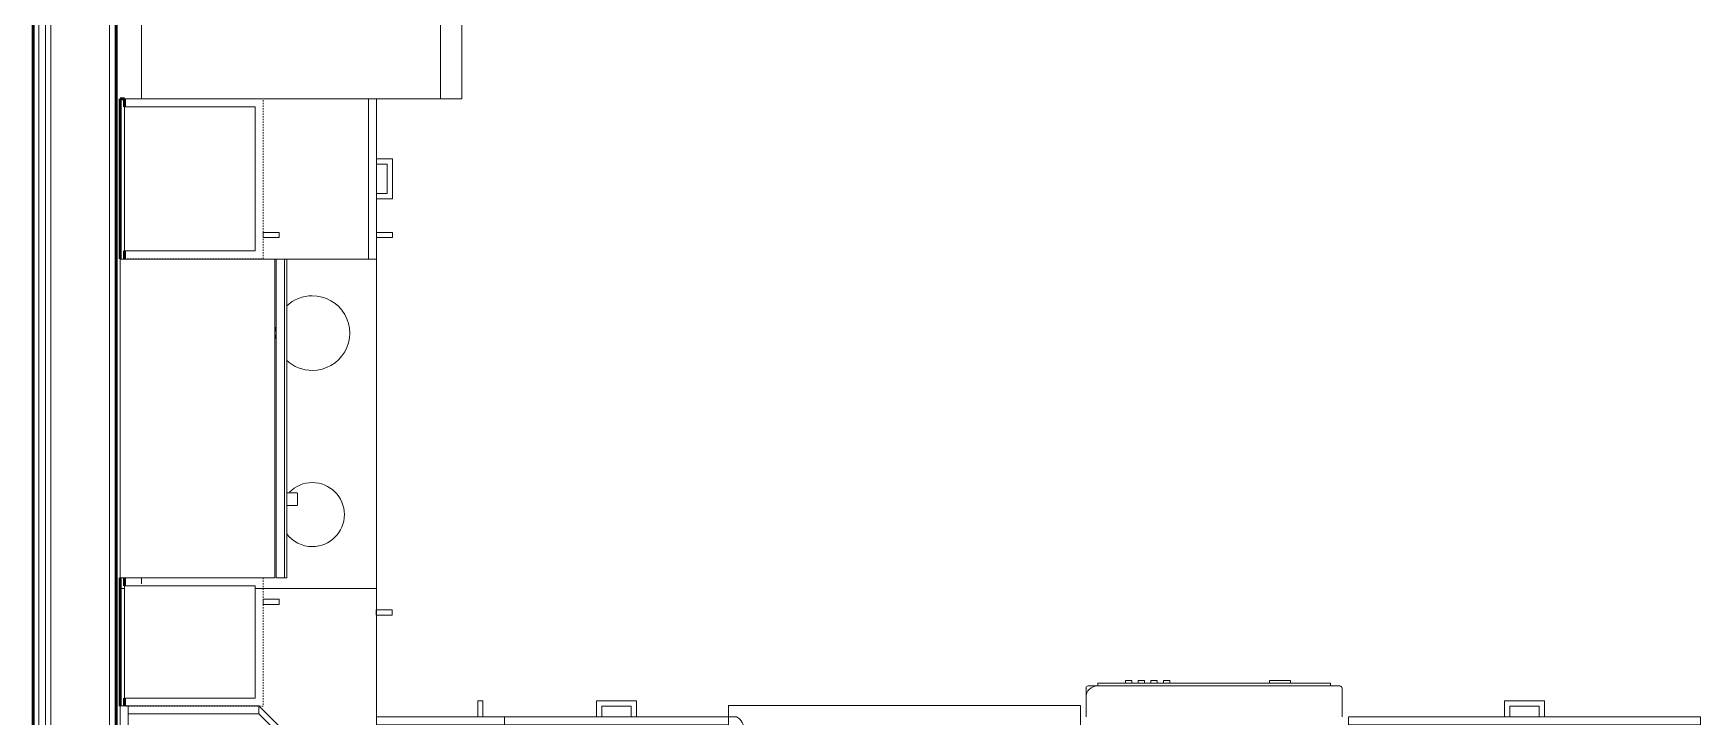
# Model space of a CAD drawing. Header units: inches. Extents: x -4218 to -1830, y 9756 to 12426.
# Drawn here: x -3409.8 to -3253.5, y 10674.4 to 10738.4 of the extents above; entities that cross this region are included whole.
import ezdxf

# ---------------------------------------------------------------- set-up
doc = ezdxf.new("R2010")
doc.units = ezdxf.units.IN
doc.header["$MEASUREMENT"] = 0
doc.linetypes.add('Dash', pattern=[0.25, 0.125, -0.125])
for name, color, linetype, lineweight in [('0-1', 7, 'Continuous', 5), ('0-2', 252, 'Continuous', 9), ('A-WALL-1', 250, 'Continuous', 50), ('A-WALL-2', 10, 'Continuous', 13), ('A-WALL-5', 252, 'Continuous', 9), ('A-WALL-8', 113, 'Continuous', 9), ('I-WALL-1', 250, 'Continuous', 50), ('I-WALL-4', 252, 'Continuous', 9), ('P-SANR-FIXT-1', 7, 'Continuous', 9), ('P-SANR-FIXT-2', 252, 'Continuous', 9), ('Q-CASE', 31, 'Continuous', 9), ('Q-CASE-1', 253, 'Continuous', 9), ('Q-CASE-2', 252, 'Continuous', 9), ('Q-CASE-3', 7, 'Continuous', 9), ('Q-CASE-5', 254, 'Continuous', 9), ('Q-CASE-6', 7, 'Dash', 9), ('Q-SPCQ-1', 7, 'Continuous', 9)]:
    doc.layers.add(name, color=color, linetype=linetype, lineweight=lineweight)

# ---------------------------------------------------------------- blocks, each defined once
blk = doc.blocks.new('Refrigerator_-_Side-by-Side_6047 - 36_ X 30_-1372843-BACKGROUND - 1ST FLOOR')
at = {"layer": 'Q-SPCQ-1'}
for p, q in [((-17.88, 15.58), (17.87, 15.58)), ((-17.88, -14.42), (-17.88, 15.58)), ((-17.88, 15.58), (-3.13, 15.58)), ((-17.88, 15.58), (-17.88, 13.58)), ((-3.13, 13.58), (-3.13, 15.58)), ((-2.63, 15.58), (17.87, 15.58)), ((-2.63, 15.58), (-2.63, 13.58)), ((17.87, 15.58), (17.87, -14.42)), ((17.87, 13.58), (17.87, 15.58)), ((-3.13, 13.58), (-17.88, 13.58)), ((17.87, 13.58), (-2.63, 13.58)), ((17.87, -14.42), (-17.88, -14.42))]:
    blk.add_line(p, q, dxfattribs=at)
blk = doc.blocks.new('Range - 24_ x 30_-V68-BACKGROUND - 1ST FLOOR')
at = {"layer": 'Q-SPCQ-1'}
blk.add_line((29.44, -22), (30, -22), dxfattribs=at)
for centre, radius, start, end in [((6.5, -6), 3.5, 360, 180), ((23.5, -6), 3, 0, 180), ((6.5, -6), 3.5, 180, 223.57), ((6.5, -6), 3.5, 316.3838, 0), ((23.5, -6), 3, 180, 225.7399), ((23.5, -6), 3, 306.1227, 0), ((6.5, -6), 3.5, 261.0228, 278.9772)]:
    blk.add_arc(centre, radius, start, end, dxfattribs=at)
blk = doc.blocks.new('Base Cabinet 4 Drawer 254 - Base Cabinet 4 Drawer 254 21_-V69-BACKGROUND - 1ST FLOOR')
at = {"layer": 'Q-CASE-1'}
for p, q in [((-0.64, 24), (-1.14, 24)), ((2.11, 24), (2.61, 24)), ((-9.76, 0.38), (-9.76, 0)), ((11.24, 0), (11.24, 0.38))]:
    blk.add_line(p, q, dxfattribs=at)
at = {"layer": 'Q-CASE-2'}
for p, q in [((-9.76, 24), (11.24, 24)), ((-9.76, 23.25), (-9.76, 24)), ((-0.64, 24), (-1.14, 24)), ((2.11, 24), (2.61, 24)), ((11.24, 24), (11.24, 23.25)), ((11.24, 23.25), (-9.76, 23.25)), ((-9.76, 23.25), (-9.76, 17.69)), ((11.24, 5.2), (11.24, 23.25)), ((-9.76, 17.61), (-9.76, 3.32)), ((11.24, 0.38), (11.24, 5.17)), ((-9.76, 3.26), (-9.76, 0.38))]:
    blk.add_line(p, q, dxfattribs=at)
at = {"layer": 'Q-CASE-3'}
for p, q in [((2.61, 25.5), (-1.14, 25.5)), ((-1.14, 25.5), (-1.14, 24)), ((2.61, 24), (2.61, 25.5)), ((-0.64, 24), (-0.64, 25)), ((-0.64, 25), (2.11, 25)), ((2.11, 25), (2.11, 24))]:
    blk.add_line(p, q, dxfattribs=at)
at = {"layer": 'Q-CASE-5'}
for p, q in [((-0.64, 24), (-1.14, 24)), ((-0.64, 24), (-1.14, 24)), ((2.11, 24), (2.61, 24)), ((2.11, 24), (2.61, 24)), ((-9.76, 0), (11.24, 0))]:
    blk.add_line(p, q, dxfattribs=at)
blk = doc.blocks.new('308 - 308 x 27_-2727438-BACKGROUND - 1ST FLOOR')
at = {"layer": 'Q-CASE'}
for p, q in [((-11.25, -15.38), (-12, -15.38)), ((-12, -15.38), (0, -27.38)), ((0, -26.63), (-11.25, -15.38)), ((0, -27.38), (0, -26.63))]:
    blk.add_line(p, q, dxfattribs=at)
at = {"layer": 'Q-CASE-3'}
for p, q in [((13, -2.38), (-12, -2.38)), ((-12, -2.38), (-12, -3.13)), ((-11.25, -3.13), (-12, -3.13)), ((-12, -3.13), (-12, -15.38)), ((-12, -3.13), (13, -3.13)), ((12.25, -3.13), (-11.25, -3.13)), ((-11.25, -3.13), (-11.25, -15.38)), ((-11.25, -15.38), (-11.25, -3.13)), ((12.25, -26.63), (12.25, -3.13)), ((13, -3.13), (12.25, -3.13)), ((12.25, -3.13), (12.25, -27.38)), ((13, -3.13), (13, -2.38)), ((13, -27.38), (13, -3.13)), ((-12, -15.38), (-11.25, -15.38)), ((-11.25, -15.38), (0, -26.63)), ((-10.05, -17.33), (-11.11, -18.39)), ((-11.11, -18.39), (-10.76, -18.73)), ((-10.76, -18.73), (-9.7, -17.67)), ((0, -26.63), (12.25, -26.63)), ((12.25, -26.63), (0, -26.63)), ((0, -26.63), (0, -27.38)), ((0, -27.38), (12.25, -27.38)), ((12.25, -27.38), (12.25, -26.63)), ((12.25, -27.38), (13, -27.38))]:
    blk.add_line(p, q, dxfattribs=at)
blk = doc.blocks.new('300 Series Wall Hung Cabinet_301 - 12_ x 27_-2528054-BACKGROUND - 1ST FLOOR')
at = {"layer": 'Q-CASE-3'}
for p, q in [((-3.51, 14.69), (-4, 14.69)), ((-4, 14.69), (-4, 13.19)), ((-3.51, 13.19), (-3.51, 14.69)), ((-3.51, 13.19), (-4, 13.19)), ((5.25, 12.44), (-5.25, 12.44)), ((-5.25, 12.44), (-5.25, 0.19)), ((5.25, 0.19), (5.25, 12.44)), ((-5.25, 0.19), (5.25, 0.19))]:
    blk.add_line(p, q, dxfattribs=at)
at = {"layer": 'Q-CASE-6'}
for p, q in [((-6, 0.19), (-6, 13.19)), ((-6, 13.19), (6, 13.19)), ((6, 13.19), (6, 0.19)), ((6, 0.19), (-6, 0.19))]:
    blk.add_line(p, q, dxfattribs=at)
blk = doc.blocks.new('Base Cabinet 3 Drawer 230 - Base Cabinet 3 Drawer 230 33_-V147-BACKGROUND - 1ST FLOOR')
at = {"layer": 'Q-CASE-1'}
for p, q in [((-15.76, -0.05), (-15.76, 0)), ((-15.76, -0.38), (-15.76, -0.05)), ((17.24, 0), (17.24, -0.38)), ((-1.14, -24), (-0.64, -24)), ((2.61, -24), (2.11, -24))]:
    blk.add_line(p, q, dxfattribs=at)
at = {"layer": 'Q-CASE-2'}
for p, q in [((-15.76, -23.25), (-15.76, -0.38)), ((17.24, -0.38), (17.24, -2.96)), ((17.24, -3.01), (17.24, -3.12)), ((17.24, -3.12), (17.24, -23.25)), ((-15.76, -23.25), (-15.76, -24)), ((17.24, -23.25), (-15.76, -23.25)), ((17.24, -24), (17.24, -23.25)), ((-15.76, -24), (17.24, -24)), ((-1.14, -24), (-0.64, -24)), ((2.61, -24), (2.11, -24))]:
    blk.add_line(p, q, dxfattribs=at)
at = {"layer": 'Q-CASE-3'}
for p, q in [((-1.14, -24), (-1.14, -25.5)), ((-0.64, -25), (-0.64, -24)), ((2.11, -25), (-0.64, -25)), ((2.11, -24), (2.11, -25)), ((2.61, -25.5), (2.61, -24)), ((-1.14, -25.5), (2.61, -25.5))]:
    blk.add_line(p, q, dxfattribs=at)
at = {"layer": 'Q-CASE-5'}
for p, q in [((-15.76, 0), (17.24, 0)), ((-1.14, -24), (-0.64, -24)), ((2.61, -24), (2.11, -24))]:
    blk.add_line(p, q, dxfattribs=at)
blk = doc.blocks.new('30quot_MicrowaveVent_11166 - 70cm miele oven-2804781-BACKGROUND - 1ST FLOOR')
at = {"layer": 'Q-CASE-3'}
for p, q in [((8.88, 16.6), (7.69, 16.6)), ((7.69, 15.63), (7.69, 16.55)), ((8.88, 16.55), (8.88, 15.63)), ((15.68, 15.6), (-14.2, 15.6)), ((-14.2, 15.39), (-14.2, 15.6)), ((-14.2, 14.61), (-14.2, 15.39)), ((15.68, 15.39), (-14.2, 15.39)), ((15.68, 14.61), (-14.2, 14.61)), ((-14.2, 0), (-14.2, 14.49)), ((-14.2, 14.49), (15.68, 14.49)), ((15.68, 15.6), (15.68, 15.39)), ((15.68, 15.39), (15.68, 14.61)), ((15.68, 14.49), (15.68, 0)), ((-14.2, 0), (15.68, 0))]:
    blk.add_line(p, q, dxfattribs=at)
blk = doc.blocks.new('Base Cabinet Corner 197 - Base Cabinet Corner 197-V148-BACKGROUND - 1ST FLOOR')
at = {"layer": 'Q-CASE-1'}
for p, q in [((-22.89, 36), (-23.26, 36)), ((-23.26, 36), (-23.26, 25)), ((10.73, 24), (10.27, 24)), ((12.74, 0), (12.74, 0.38))]:
    blk.add_line(p, q, dxfattribs=at)
at = {"layer": 'Q-CASE-2'}
for p, q in [((0.74, 36), (-10.64, 36)), ((0.74, 23.25), (0.74, 36)), ((0.74, 24), (0.74, 36)), ((0.73, 33.51), (0.73, 34)), ((12.74, 24), (0.74, 24)), ((0.74, 23.25), (0.74, 24)), ((10.73, 24), (10.24, 24)), ((12.74, 17.69), (12.74, 24)), ((2.15, 23.25), (0.74, 23.25)), ((12.74, 23.25), (2.16, 23.25)), ((12.74, 3.32), (12.74, 17.61)), ((12.74, 0.38), (12.74, 3.26))]:
    blk.add_line(p, q, dxfattribs=at)
at = {"layer": 'Q-CASE-3'}
for p, q in [((2.23, 34), (0.74, 34)), ((0.74, 33.51), (2.23, 33.51)), ((2.23, 33.51), (2.23, 34)), ((10.73, 25.5), (10.24, 25.5)), ((10.24, 25.5), (10.24, 24)), ((10.73, 24), (10.73, 25.5))]:
    blk.add_line(p, q, dxfattribs=at)
at = {"layer": 'Q-CASE-5'}
for p, q in [((-23.25, 0), (1.74, 0)), ((1.74, 0), (12.74, 0))]:
    blk.add_line(p, q, dxfattribs=at)
blk = doc.blocks.new('300 Series Wall Hung Cabinet_301 - 15_ x 27_-2760267-BACKGROUND - 1ST FLOOR')
at = {"layer": 'Q-CASE-3'}
for p, q in [((6.75, -0.19), (-6.75, -0.19)), ((-6.75, -0.19), (-6.75, -12.44)), ((6.75, -12.44), (6.75, -0.19)), ((-6.75, -12.44), (6.75, -12.44)), ((-5.5, -13.19), (-5.01, -13.19)), ((-5.5, -13.19), (-5.5, -14.69)), ((-5.01, -14.69), (-5.01, -13.19)), ((-5.5, -14.69), (-5.01, -14.69))]:
    blk.add_line(p, q, dxfattribs=at)
at = {"layer": 'Q-CASE-6'}
for p, q in [((7.5, -0.19), (-7.5, -0.19)), ((-7.5, -0.19), (-7.5, -13.19)), ((7.5, -13.19), (7.5, -0.19)), ((-7.5, -13.19), (7.5, -13.19))]:
    blk.add_line(p, q, dxfattribs=at)
blk = doc.blocks.new('Stainless Steel Farmhous Kitchen Sink - Stainless Steel Farmhous Kitchen Sink-V150-BACKGROUND - 1ST FLOOR')
at = {"layer": 'P-SANR-FIXT-1'}
for p, q in [((-33, 22.2), (-33, 21.15)), ((0, 22.2), (-33, 22.2)), ((0, 21.15), (0, 22.2)), ((-31, 3), (-31, 16.96)), ((-31, 16.96), (-2, 16.96)), ((-2, 16.96), (-2, 3)), ((-17.08, 3), (-31, 3)), ((-2, 3), (-15.64, 3))]:
    blk.add_line(p, q, dxfattribs=at)
at = {"layer": 'P-SANR-FIXT-2'}
for p, q in [((-33, 21.15), (-33, 2.35)), ((0, 2.35), (0, 21.15)), ((-33, 2.32), (-33, 2.25)), ((-33, 2.25), (-17.09, 2.25)), ((-15.88, 2.25), (-6.2, 2.25)), ((-6.17, 2.25), (0, 2.25)), ((0, 2.25), (0, 2.32))]:
    blk.add_line(p, q, dxfattribs=at)
blk = doc.blocks.new('Single Door 1 Drawer 211 - 211 Base Cabinet Single Door1 Drawer 15_-V98-BACKGROUND - 1ST FLOOR')
at = {"layer": 'Q-CASE-1'}
for p, q in [((-11.26, 23.25), (-11.26, 24)), ((1.73, 24), (1.24, 24)), ((-11.26, 23.25), (-11.26, 2)), ((-11.26, 0.37), (-11.26, 0)), ((-11.26, 0), (3.74, 0))]:
    blk.add_line(p, q, dxfattribs=at)
at = {"layer": 'Q-CASE-2'}
for p, q in [((-11.26, 24), (3.74, 24)), ((-5.14, 24), (-5.64, 24)), ((-2.39, 24), (-1.89, 24)), ((1.73, 24), (1.24, 24)), ((3.74, 24), (3.74, 23.25)), ((3.74, 23.25), (-11.26, 23.25)), ((3.74, 15.6), (3.74, 23.25)), ((3.74, 14.49), (3.74, 14.61)), ((-11.26, 2), (-11.26, 0.37))]:
    blk.add_line(p, q, dxfattribs=at)
at = {"layer": 'Q-CASE-3'}
for p, q in [((-1.89, 25.5), (-5.64, 25.5)), ((-5.64, 25.5), (-5.64, 24)), ((-1.89, 24), (-1.89, 25.5)), ((1.73, 25.5), (1.24, 25.5)), ((1.24, 25.5), (1.24, 24)), ((1.73, 24), (1.73, 25.5)), ((-5.14, 24), (-5.14, 25)), ((-5.14, 25), (-2.39, 25)), ((-2.39, 25), (-2.39, 24))]:
    blk.add_line(p, q, dxfattribs=at)
blk = doc.blocks.new('CTR - 1st Phase - Unit Layouts_rvt-1-BACKGROUND - 1ST FLOOR')
at = {"layer": 'A-WALL-1'}
for p, q in [((-3401.27, 10732.3), (-3401.65, 10732.3)), ((-3401.65, 10732.3), (-3401.65, 10717.3)), ((-3401.27, 10731.55), (-3401.27, 10732.3)), ((-3401.27, 10717.3), (-3401.27, 10718.05)), ((-3401.65, 10687.41), (-3401.65, 10675.41)), ((-3401.27, 10686.66), (-3401.27, 10687.41)), ((-3401.27, 10675.41), (-3401.27, 10676.16))]:
    blk.add_line(p, q, dxfattribs=at)
at = {"layer": 'A-WALL-5'}
for p, q in [((-3401.27, 10732.3), (-3401.65, 10732.3)), ((-3401.65, 10732.3), (-3401.65, 10717.3)), ((-3401.27, 10731.55), (-3401.27, 10732.3)), ((-3401.27, 10717.3), (-3401.27, 10718.05)), ((-3401.65, 10687.41), (-3401.65, 10675.41)), ((-3401.27, 10686.66), (-3401.27, 10687.41)), ((-3401.27, 10675.41), (-3401.27, 10676.16))]:
    blk.add_line(p, q, dxfattribs=at)
at = {"layer": 'A-WALL-8'}
for p, q in [((-3401.27, 10732.3), (-3401.65, 10732.3)), ((-3401.65, 10732.3), (-3401.65, 10717.3)), ((-3401.65, 10717.3), (-3401.65, 10732.3)), ((-3401.65, 10732.3), (-3401.27, 10732.3)), ((-3399.65, 10732.3), (-3401.27, 10732.3)), ((-3401.27, 10732.3), (-3399.65, 10732.3)), ((-3399.65, 10732.3), (-3377.65, 10732.3)), ((-3377.65, 10674.41), (-3377.65, 10732.3)), ((-3377.65, 10732.3), (-3377.65, 10674.41)), ((-3401.65, 10687.41), (-3401.65, 10675.41)), ((-3401.65, 10675.41), (-3401.65, 10687.41)), ((-3343.9, 10674.41), (-3377.65, 10674.41)), ((-3377.65, 10674.41), (-3343.9, 10674.41))]:
    blk.add_line(p, q, dxfattribs=at)
blk.add_arc((-3344.65, 10673.11), 1.5, 360, 60.1638, dxfattribs=at)
at = {"layer": 'Q-SPCQ-1'}
for p, q in [((-3311.13, 10677.09), (-3311.13, 10676.22)), ((-3310.06, 10677.29), (-3310.94, 10677.29)), ((-3287.33, 10677.29), (-3310.06, 10677.29)), ((-3310.04, 10677.54), (-3288.23, 10677.54)), ((-3310.04, 10677.29), (-3310.04, 10677.54)), ((-3307.42, 10677.79), (-3306.83, 10677.79)), ((-3307.42, 10677.79), (-3307.42, 10677.54)), ((-3306.83, 10677.54), (-3306.83, 10677.79)), ((-3306.24, 10677.79), (-3305.65, 10677.79)), ((-3306.24, 10677.79), (-3306.24, 10677.54)), ((-3305.65, 10677.54), (-3305.65, 10677.79)), ((-3305.05, 10677.79), (-3304.46, 10677.79)), ((-3305.05, 10677.79), (-3305.05, 10677.54)), ((-3304.46, 10677.54), (-3304.46, 10677.79)), ((-3303.87, 10677.79), (-3303.28, 10677.79)), ((-3303.87, 10677.79), (-3303.87, 10677.54)), ((-3303.28, 10677.54), (-3303.28, 10677.79)), ((-3293.93, 10677.79), (-3293.93, 10677.54)), ((-3293.93, 10677.79), (-3292.94, 10677.79)), ((-3292.94, 10677.79), (-3291.96, 10677.79)), ((-3291.96, 10677.54), (-3291.96, 10677.79)), ((-3288.23, 10677.29), (-3288.23, 10677.54)), ((-3287.13, 10674.41), (-3287.13, 10677.09)), ((-3311.13, 10676.22), (-3311.13, 10674.41))]:
    blk.add_line(p, q, dxfattribs=at)
for centre, radius, start, end in [((-3310.94, 10677.09), 0.197, 90, 180), ((-3310.06, 10676.22), 1.07, 90, 180), ((-3287.33, 10677.09), 0.197, 0, 90), ((-3287.33, 10677.09), 0.197, 0, 75)]:
    blk.add_arc(centre, radius, start, end, dxfattribs=at)
at = {"layer": '0-2'}
for name, p, rotation in [('Refrigerator_-_Side-by-Side_6047 - 36_ X 30_-1372843-BACKGROUND - 1ST FLOOR', (-3385.23, 10750.17), 269.9999999999548), ('Single Door 1 Drawer 211 - 211 Base Cabinet Single Door1 Drawer 15_-V98-BACKGROUND - 1ST FLOOR', (-3401.65, 10721.03), 269.9999999999845), ('300 Series Wall Hung Cabinet_301 - 15_ x 27_-2760267-BACKGROUND - 1ST FLOOR', (-3401.46, 10724.8), 89.9999999999813), ('30quot_MicrowaveVent_11166 - 70cm miele oven-2804781-BACKGROUND - 1ST FLOOR', (-3401.65, 10703.09), 269.9999999999793), ('Range - 24_ x 30_-V68-BACKGROUND - 1ST FLOOR', (-3377.65, 10716.85), 269.9999999999595), ('300 Series Wall Hung Cabinet_301 - 12_ x 27_-2528054-BACKGROUND - 1ST FLOOR', (-3401.46, 10681.41), 269.9999999999813), ('308 - 308 x 27_-2727438-BACKGROUND - 1ST FLOOR', (-3388.65, 10648.04), 180), ('Base Cabinet 3 Drawer 230 - Base Cabinet 3 Drawer 230 33_-V147-BACKGROUND - 1ST FLOOR', (-3269.29, 10650.41), 180)]:
    blk.add_blockref(name, p, dxfattribs=dict(at, rotation=rotation))
for name, p in [('Base Cabinet Corner 197 - Base Cabinet Corner 197-V148-BACKGROUND - 1ST FLOOR', (-3378.39, 10650.41)), ('Base Cabinet 4 Drawer 254 - Base Cabinet 4 Drawer 254 21_-V69-BACKGROUND - 1ST FLOOR', (-3355.89, 10650.41)), ('Stainless Steel Farmhous Kitchen Sink - Stainless Steel Farmhous Kitchen Sink-V150-BACKGROUND - 1ST FLOOR', (-3311.65, 10653.27))]:
    blk.add_blockref(name, p, dxfattribs=at)
blk = doc.blocks.new('CTR - 1st Phase - Common Walls_rvt-1-BACKGROUND - 1ST FLOOR')
at = {"layer": 'A-WALL-2'}
for p, q in [((-3409.3, 10450.91), (-3409.3, 10813.49)), ((-3408.67, 10451.54), (-3408.67, 10813.49)), ((-3408.17, 10452.04), (-3408.17, 10813.49)), ((-3402.67, 10457.54), (-3402.67, 10813.49))]:
    blk.add_line(p, q, dxfattribs=at)
at = {"layer": 'I-WALL-1'}
for p, q in [((-3409.8, 10813.49), (-3409.8, 10450.41)), ((-3402.05, 10458.16), (-3402.05, 10813.49))]:
    blk.add_line(p, q, dxfattribs=at)
at = {"layer": 'I-WALL-4'}
for p, q in [((-3409.8, 10813.49), (-3409.8, 10450.41)), ((-3402.05, 10650.83), (-3402.05, 10770.76))]:
    blk.add_line(p, q, dxfattribs=at)

msp = doc.modelspace()

# ---------------------------------------------------------------- block references
at = {"layer": '0-1'}
for name in ['CTR - 1st Phase - Unit Layouts_rvt-1-BACKGROUND - 1ST FLOOR', 'CTR - 1st Phase - Common Walls_rvt-1-BACKGROUND - 1ST FLOOR']:
    msp.add_blockref(name, (0, 0), dxfattribs=at)

doc.saveas('drawing.dxf')
